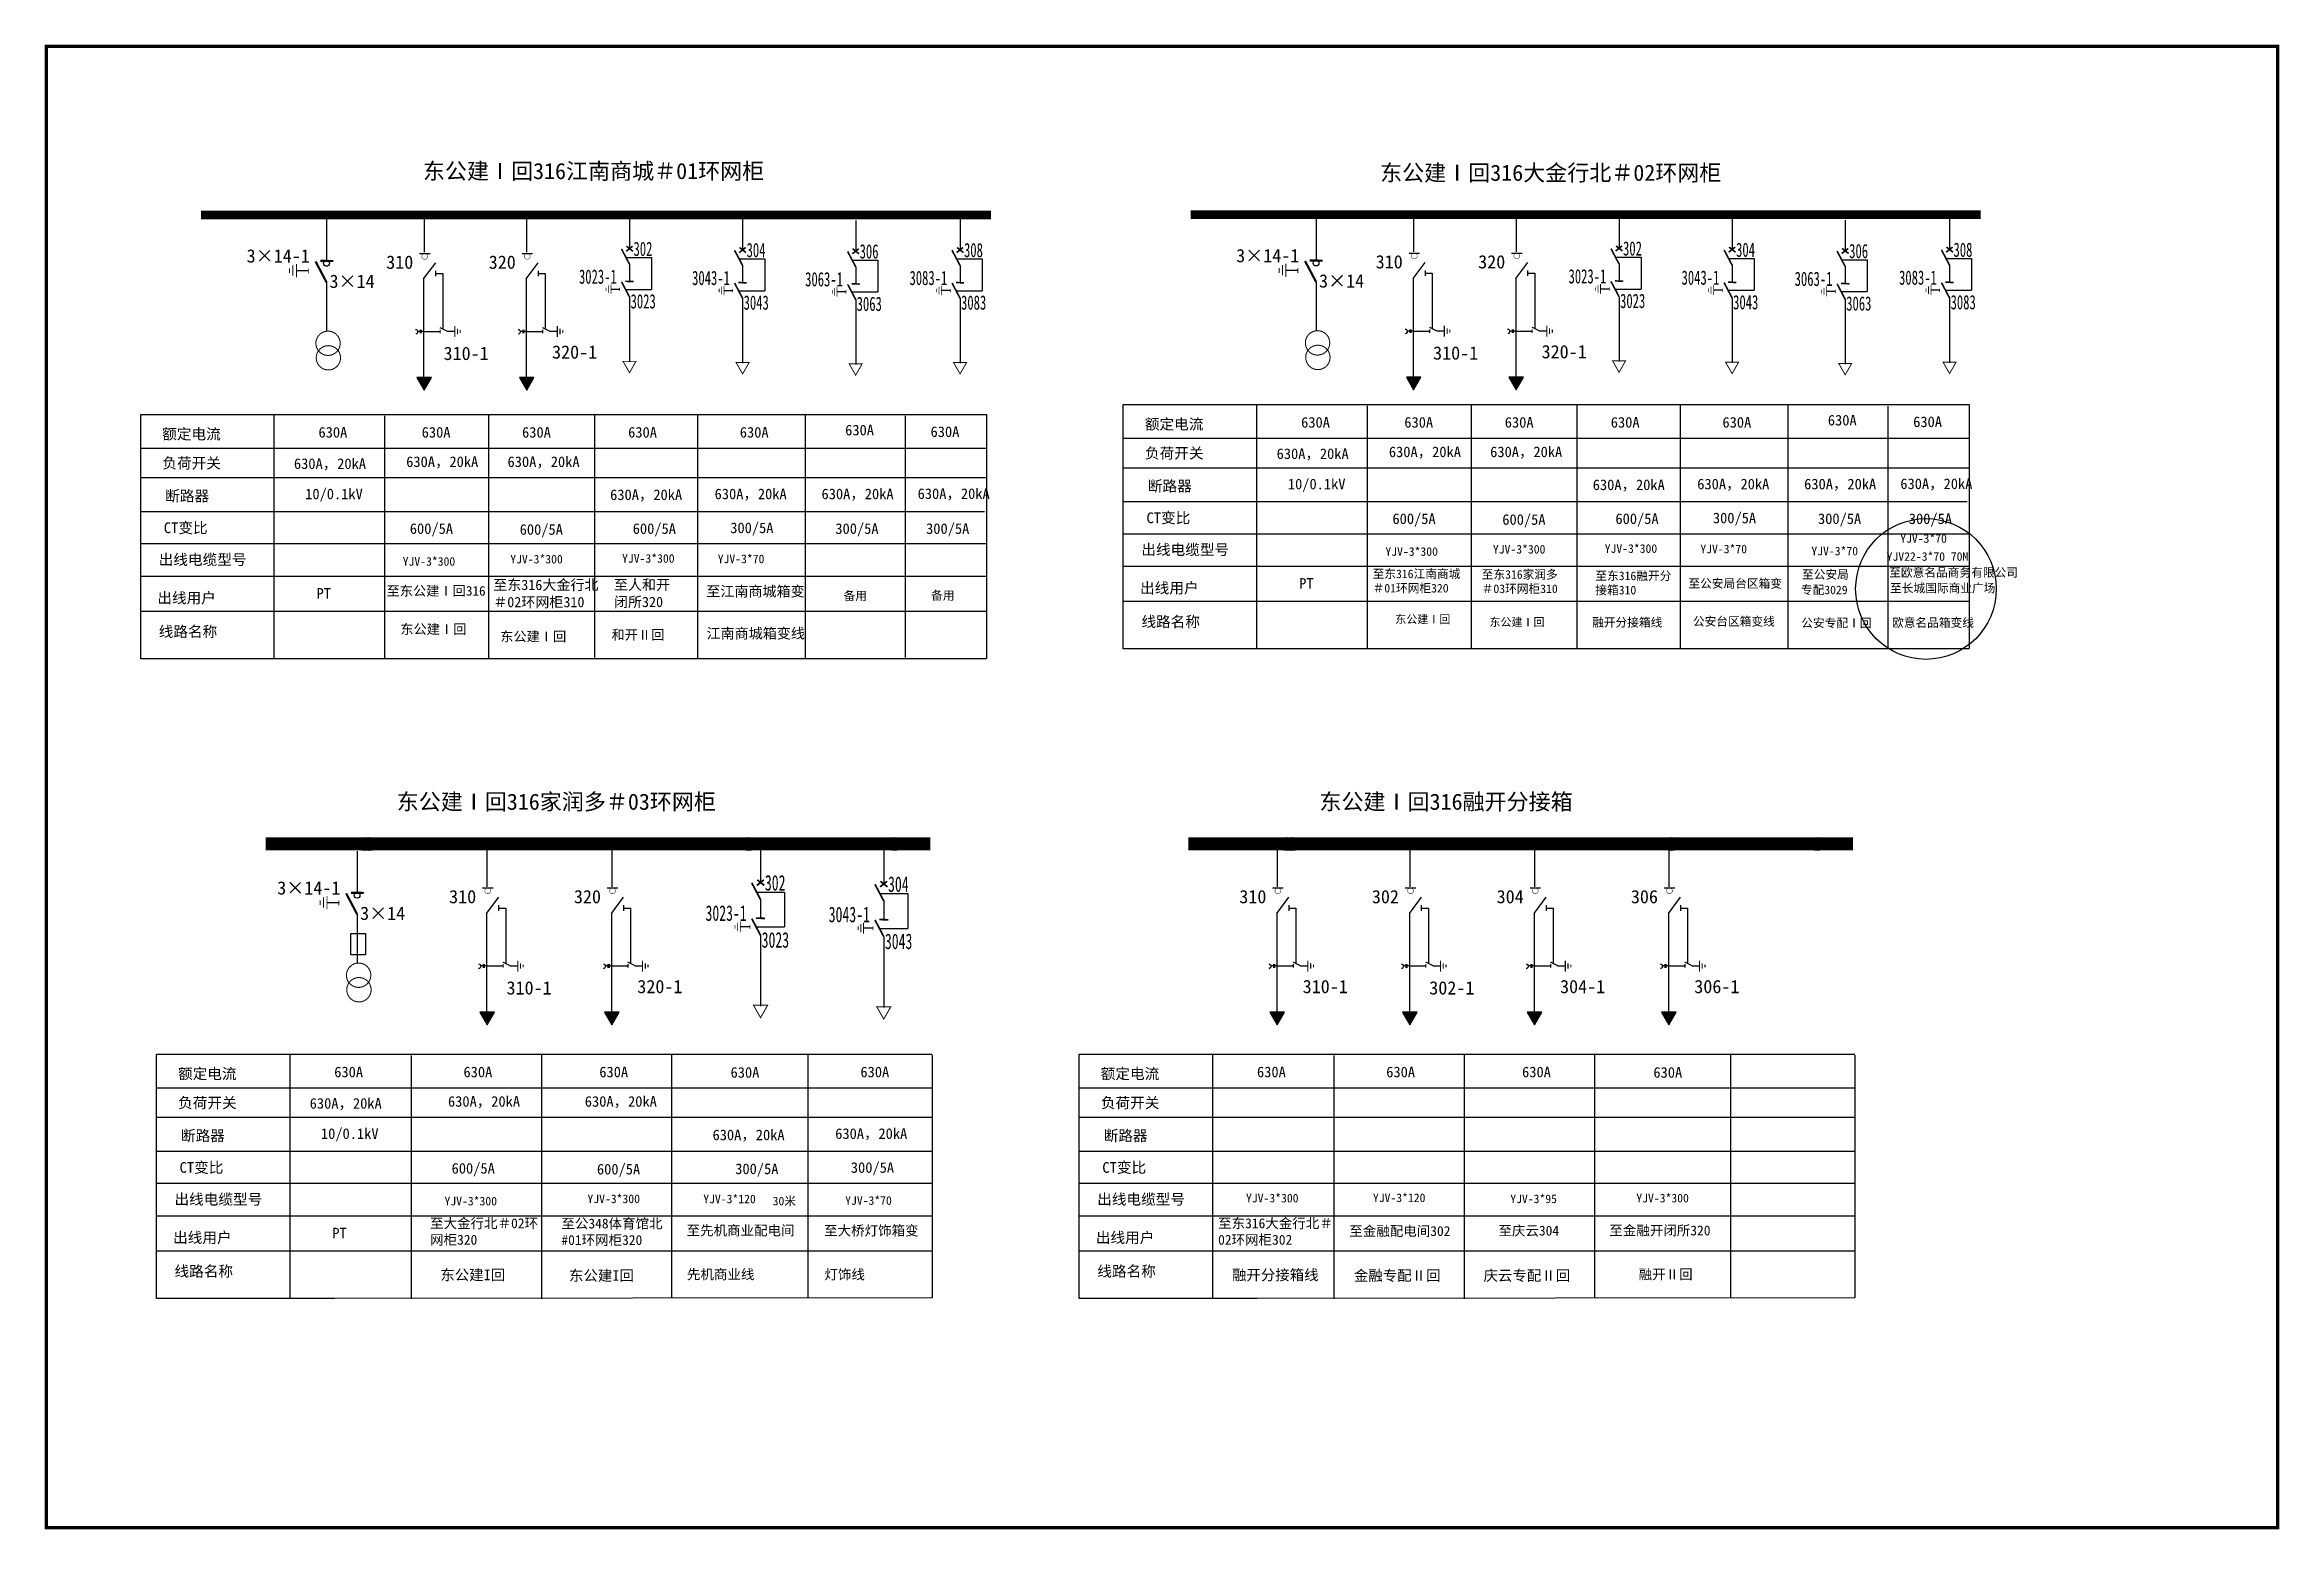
# Model space of a CAD drawing. Extents: x -2 to 344, y -245 to -15.
import ezdxf

# ---------------------------------------------------------------- set-up
doc = ezdxf.new("R2010")
doc.units = 0
doc.header["$LTSCALE"] = 0.774411
doc.layers.get('0').update_dxf_attribs({"linetype": 'CONTINUOUS'})
doc.layers.add('1', color=7, linetype='CONTINUOUS')
doc.layers.add('2', color=7, linetype='CONTINUOUS')
doc.styles.add('HZ', font='')
doc.styles.get("Standard").update_dxf_attribs({"font": '', "height": 2.5})
doc.styles.add('STYLE1', font='txt.shx', dxfattribs={"height": 2.6})
doc.styles.add('宋体', font='')
doc.styles.get('HZ').set_extended_font_data('楷体_GB2312')
doc.styles.get('Standard').set_extended_font_data('SimSun')
doc.styles.get('宋体').set_extended_font_data('SimSun')

# ---------------------------------------------------------------- blocks, each defined once
blk = doc.blocks.new('JD')
for points in [[(-2, 0.2), (-2, -0.2), (2, 0.2), (2, -0.2)], [(1, -1.2), (1, -0.8), (-1, -1.2), (-1, -0.8)], [(-0.5, -1.8), (-0.5, -2.2), (0.5, -1.8), (0.5, -2.2)]]:
    blk.add_trace(points)

msp = doc.modelspace()

# ---------------------------------------------------------------- hatches: boundary and pattern name
for points in [[(56.63, -68.47), (57.76, -66.51), (55.5, -66.51)], [(72.5, -68.47), (73.63, -66.51), (71.37, -66.51)], [(209.82, -68.42), (210.95, -66.46), (208.69, -66.46)], [(225.69, -68.42), (226.82, -66.46), (224.56, -66.46)], [(66.37, -166.66), (67.5, -164.7), (65.24, -164.7)], [(85.69, -166.66), (86.82, -164.7), (84.56, -164.7)], [(188.71, -166.66), (189.84, -164.7), (187.58, -164.7)], [(209.23, -166.66), (210.36, -164.7), (208.1, -164.7)], [(228.55, -166.66), (229.68, -164.7), (227.42, -164.7)], [(249.33, -166.66), (250.47, -164.7), (248.2, -164.7)]]:
    msp.add_hatch(color=7).paths.add_polyline_path(points)

# ---------------------------------------------------------------- linework, layer by layer
at = {"color": 7}
for p, q in [((209.86, -47.05), (209.86, -41.46)), ((225.73, -47.05), (225.73, -41.46)), ((56.66, -47.1), (56.66, -41.52)), ((72.53, -47.1), (72.53, -41.52)), ((66.41, -145.29), (66.41, -139.7)), ((85.73, -145.29), (85.73, -139.7)), ((188.74, -145.29), (188.74, -139.7)), ((209.27, -145.29), (209.27, -139.7)), ((228.59, -145.29), (228.59, -139.7)), ((249.37, -145.29), (249.37, -139.7))]:
    msp.add_line(p, q, dxfattribs=at)
for p, q in [((41.51, -42.02), (41.51, -48.59)), ((88.43, -41.82), (88.43, -46.65)), ((105.93, -42.02), (105.93, -46.85)), ((123.44, -42.21), (123.44, -47.04)), ((139.6, -42.02), (139.6, -46.85)), ((194.71, -41.97), (194.71, -48.54)), ((241.62, -41.77), (241.62, -46.6)), ((259.13, -41.97), (259.13, -46.79)), ((276.63, -42.16), (276.63, -46.99)), ((292.79, -41.97), (292.79, -46.79)), ((55.91, -47.29), (57.55, -47.29)), ((71.78, -47.29), (73.42, -47.29)), ((87.88, -47.93), (91.85, -47.93)), ((91.85, -47.93), (91.85, -52.86)), ((105.38, -48.13), (109.35, -48.13)), ((109.35, -48.13), (109.35, -53.06)), ((122.89, -48.33), (126.86, -48.33)), ((126.86, -48.33), (126.86, -53.25)), ((139.05, -48.13), (143.02, -48.13)), ((143.02, -48.13), (143.02, -53.06)), ((209.11, -47.24), (210.74, -47.24)), ((224.98, -47.24), (226.61, -47.24)), ((241.07, -47.88), (245.04, -47.88)), ((245.04, -47.88), (245.04, -52.81)), ((258.58, -48.08), (262.55, -48.08)), ((262.55, -48.08), (262.55, -53)), ((276.08, -48.27), (280.05, -48.27)), ((280.05, -48.27), (280.05, -53.2)), ((292.24, -48.08), (296.21, -48.08)), ((296.21, -48.08), (296.21, -53)), ((38.7, -50), (36.87, -50)), ((41.51, -51.75), (41.51, -59.34)), ((58.4, -49.98), (58.4, -50.83)), ((58.42, -50.41), (59.51, -50.41)), ((59.51, -50.41), (59.51, -58.99)), ((74.27, -49.98), (74.27, -50.83)), ((74.29, -50.41), (75.38, -50.41)), ((75.38, -50.41), (75.38, -58.99)), ((88.43, -48.98), (88.43, -51.63)), ((105.93, -49.17), (105.93, -51.82)), ((123.44, -49.37), (123.44, -52.02)), ((139.6, -49.17), (139.6, -51.82)), ((191.89, -49.95), (190.06, -49.95)), ((194.71, -51.7), (194.71, -59.29)), ((211.6, -49.93), (211.6, -50.78)), ((211.62, -50.36), (212.7, -50.36)), ((212.7, -50.36), (212.7, -58.93)), ((227.47, -49.93), (227.47, -50.78)), ((227.49, -50.36), (228.57, -50.36)), ((228.57, -50.36), (228.57, -58.93)), ((241.62, -48.92), (241.62, -51.58)), ((259.13, -49.12), (259.13, -51.77)), ((276.63, -49.31), (276.63, -51.97)), ((292.79, -49.12), (292.79, -51.77)), ((86.91, -52.86), (85.57, -52.86)), ((87.8, -52.86), (91.85, -52.86)), ((88.43, -54.05), (88.43, -64.09)), ((104.41, -53.06), (103.07, -53.06)), ((105.31, -53.06), (109.35, -53.06)), ((105.93, -54.24), (105.93, -64.29)), ((121.92, -53.25), (120.57, -53.25)), ((122.81, -53.25), (126.86, -53.25)), ((123.44, -54.44), (123.44, -64.48)), ((138.08, -53.05), (136.73, -53.05)), ((138.97, -53.06), (143.02, -53.06)), ((139.6, -54.24), (139.6, -64.29)), ((240.1, -52.81), (238.76, -52.81)), ((241, -52.81), (245.04, -52.81)), ((241.62, -53.99), (241.62, -64.04)), ((257.61, -53), (256.26, -53)), ((258.5, -53), (262.55, -53)), ((259.13, -54.19), (259.13, -64.24)), ((275.11, -53.2), (273.77, -53.2)), ((276.01, -53.2), (280.05, -53.2)), ((276.63, -54.39), (276.63, -64.43)), ((291.27, -53), (289.93, -53)), ((292.17, -53), (296.21, -53)), ((292.79, -54.19), (292.79, -64.24)), ((56.63, -59.37), (59.12, -59.37)), ((60.21, -59.35), (61.36, -59.35)), ((72.5, -59.37), (74.99, -59.37)), ((76.08, -59.35), (77.23, -59.35)), ((209.82, -59.32), (212.31, -59.32)), ((213.41, -59.3), (214.55, -59.3)), ((225.69, -59.32), (228.18, -59.32)), ((229.28, -59.3), (230.42, -59.3)), ((46.25, -139.82), (46.25, -146.38)), ((108.71, -139.5), (108.71, -144.76)), ((127.79, -139.71), (127.79, -144.97)), ((43.43, -147.79), (41.6, -147.79)), ((65.66, -145.48), (67.29, -145.48)), ((68.15, -148.17), (68.15, -149.02)), ((68.17, -148.6), (69.25, -148.6)), ((69.25, -148.6), (69.25, -157.17)), ((84.98, -145.48), (86.61, -145.48)), ((87.47, -148.17), (87.47, -149.02)), ((87.49, -148.6), (88.57, -148.6)), ((88.57, -148.6), (88.57, -157.17)), ((108.11, -146.15), (112.44, -146.15)), ((108.71, -147.29), (108.71, -150.18)), ((112.44, -146.15), (112.44, -151.52)), ((127.19, -146.37), (131.51, -146.37)), ((127.79, -147.5), (127.79, -150.39)), ((131.51, -146.37), (131.51, -151.74)), ((187.99, -145.48), (189.63, -145.48)), ((190.48, -148.17), (190.48, -149.02)), ((190.5, -148.6), (191.59, -148.6)), ((191.59, -148.6), (191.59, -157.17)), ((208.52, -145.48), (210.15, -145.48)), ((211.01, -148.17), (211.01, -149.02)), ((211.03, -148.6), (212.11, -148.6)), ((212.11, -148.6), (212.11, -157.17)), ((227.84, -145.48), (229.47, -145.48)), ((230.33, -148.17), (230.33, -149.02)), ((230.35, -148.6), (231.43, -148.6)), ((231.43, -148.6), (231.43, -157.17)), ((248.62, -145.48), (250.26, -145.48)), ((251.11, -148.17), (251.11, -149.02)), ((251.13, -148.6), (252.22, -148.6)), ((252.22, -148.6), (252.22, -157.17)), ((107.06, -151.52), (105.59, -151.52)), ((108.03, -151.52), (112.44, -151.52)), ((126.13, -151.73), (124.67, -151.73)), ((127.1, -151.74), (131.51, -151.74)), ((108.71, -152.82), (108.71, -163.76)), ((127.79, -153.03), (127.79, -163.97)), ((66.37, -157.56), (68.86, -157.56)), ((69.96, -157.54), (71.1, -157.54)), ((85.69, -157.56), (88.18, -157.56)), ((89.28, -157.54), (90.42, -157.54)), ((188.71, -157.56), (191.2, -157.56)), ((192.29, -157.54), (193.44, -157.54)), ((209.23, -157.56), (211.72, -157.56)), ((212.82, -157.54), (213.96, -157.54)), ((228.55, -157.56), (231.04, -157.56)), ((232.14, -157.54), (233.28, -157.54)), ((249.33, -157.56), (251.82, -157.56)), ((252.92, -157.54), (254.06, -157.54))]:
    msp.add_line(p, q)
at = {"color": 0}
for p, q in [((56.55, -51.25), (56.55, -66.86)), ((72.42, -51.25), (72.42, -66.86)), ((209.75, -51.2), (209.75, -66.8)), ((225.62, -51.2), (225.62, -66.8)), ((33.38, -72.22), (33.38, -110.03)), ((50.47, -72.43), (50.47, -110.08)), ((185.51, -70.69), (185.51, -108.5)), ((202.61, -70.9), (202.61, -108.55)), ((164.87, -75.89), (179.9, -75.89)), ((179.83, -75.89), (192.5, -75.89)), ((190, -75.89), (295.9, -75.89)), ((12.74, -77.42), (27.76, -77.42)), ((27.69, -77.42), (40.37, -77.42)), ((37.87, -77.42), (143.77, -77.42)), ((12.74, -81.98), (27.7, -81.98)), ((27.63, -81.98), (40.31, -81.98)), ((40.09, -81.98), (143.7, -81.98)), ((164.87, -80.45), (179.83, -80.45)), ((179.76, -80.45), (192.44, -80.45)), ((192.23, -80.45), (295.84, -80.45)), ((12.74, -92.2), (27.59, -92.2)), ((27.52, -92.2), (40.2, -92.2)), ((39.98, -92.2), (143.59, -92.2)), ((164.87, -90.67), (179.73, -90.67)), ((179.65, -90.67), (192.33, -90.67)), ((192.12, -90.67), (295.73, -90.67)), ((46.25, -149.55), (46.25, -157.14)), ((66.3, -149.44), (66.3, -165.05)), ((85.62, -149.44), (85.62, -165.05)), ((188.63, -149.44), (188.63, -165.05)), ((209.16, -149.44), (209.16, -165.05)), ((228.48, -149.44), (228.48, -165.05)), ((249.26, -149.44), (249.26, -165.05)), ((35.81, -171.21), (35.81, -209.02)), ((54.62, -171.42), (54.62, -209.07)), ((178.68, -171.21), (178.68, -209.02)), ((197.48, -171.42), (197.48, -209.07)), ((15.17, -176.41), (30.2, -176.41)), ((30.13, -176.41), (42.81, -176.41)), ((40.31, -176.41), (135.27, -176.41)), ((158.03, -176.41), (173.06, -176.41)), ((172.99, -176.41), (185.67, -176.41)), ((183.17, -176.41), (278.13, -176.41)), ((15.17, -180.97), (30.14, -180.97)), ((30.07, -180.97), (42.75, -180.97)), ((42.53, -180.97), (135.27, -180.97)), ((158.03, -180.97), (173, -180.97)), ((172.93, -180.97), (185.61, -180.97)), ((185.39, -180.97), (278.13, -180.97)), ((15.17, -191.19), (30.03, -191.19)), ((29.96, -191.19), (42.64, -191.19)), ((42.42, -191.19), (135.27, -191.19)), ((158.03, -191.19), (172.89, -191.19)), ((172.82, -191.19), (185.5, -191.19)), ((185.28, -191.19), (278.13, -191.19))]:
    msp.add_line(p, q, dxfattribs=at)
at = {"linetype": 'Continuous', "const_width": 0.5}
msp.add_lwpolyline([(-1.87, -15.25), (343.59, -15.25), (343.59, -244.48), (-1.87, -244.48)], close=True, dxfattribs=at)
for points, const_width in [([(22.1, -41.33), (144.4, -41.33)], 1.33), ([(175.3, -41.28), (297.59, -41.28)], 1.33), ([(41.51, -51.75), (39.81, -48.53)], 0.341), ([(42.56, -48.47), (40.54, -48.45)], 0.341), ([(55.91, -47.29), (57.55, -47.29)], 0.139), ([(71.78, -47.29), (73.42, -47.29)], 0.139), ([(88.43, -48.98), (87.18, -46.6)], 0.25), ([(88.9, -46.18), (87.9, -46.97)], 0.25), ([(87.96, -46.18), (88.96, -46.97)], 0.25), ([(105.93, -49.17), (104.68, -46.8)], 0.25), ([(106.4, -46.38), (105.4, -47.17)], 0.25), ([(105.46, -46.38), (106.46, -47.17)], 0.25), ([(123.44, -49.37), (122.19, -46.99)], 0.25), ([(123.91, -46.57), (122.91, -47.36)], 0.25), ([(122.96, -46.57), (123.97, -47.36)], 0.25), ([(139.6, -49.17), (138.35, -46.8)], 0.25), ([(140.07, -46.38), (139.06, -47.17)], 0.25), ([(139.12, -46.38), (140.13, -47.17)], 0.25), ([(194.71, -51.7), (193.01, -48.47)], 0.341), ([(195.75, -48.41), (193.74, -48.4)], 0.341), ([(209.11, -47.24), (210.74, -47.24)], 0.139), ([(224.98, -47.24), (226.61, -47.24)], 0.139), ([(241.62, -48.92), (240.37, -46.55)], 0.25), ([(242.1, -46.13), (241.09, -46.92)], 0.25), ([(241.15, -46.13), (242.15, -46.92)], 0.25), ([(259.13, -49.12), (257.88, -46.75)], 0.25), ([(259.6, -46.32), (258.6, -47.11)], 0.25), ([(258.66, -46.32), (259.66, -47.11)], 0.25), ([(276.63, -49.31), (275.38, -46.94)], 0.25), ([(277.1, -46.52), (276.1, -47.31)], 0.25), ([(276.16, -46.52), (277.16, -47.31)], 0.25), ([(292.79, -49.12), (291.54, -46.74)], 0.25), ([(293.26, -46.32), (292.26, -47.11)], 0.25), ([(292.32, -46.32), (293.32, -47.11)], 0.25), ([(35.79, -49.61), (35.79, -50.35)], 0.149), ([(36.32, -49.16), (36.32, -50.76)], 0.149), ([(36.85, -48.91), (36.85, -51.01)], 0.149), ([(38.7, -49.63), (38.7, -50.37)], 0.149), ([(88.43, -54.05), (87.18, -51.67)], 0.25), ([(89.07, -51.65), (87.79, -51.61)], 0.25), ([(105.93, -54.24), (104.68, -51.87)], 0.25), ([(106.57, -51.85), (105.29, -51.8)], 0.25), ([(124.08, -52.04), (122.8, -52)], 0.25), ([(139.6, -54.24), (138.35, -51.87)], 0.25), ([(140.23, -51.85), (138.96, -51.8)], 0.25), ([(188.98, -49.56), (188.98, -50.3)], 0.149), ([(189.52, -49.11), (189.52, -50.71)], 0.149), ([(190.05, -48.86), (190.05, -50.95)], 0.149), ([(191.89, -49.58), (191.89, -50.32)], 0.149), ([(241.62, -53.99), (240.37, -51.62)], 0.25), ([(242.26, -51.6), (240.98, -51.55)], 0.25), ([(259.13, -54.19), (257.88, -51.82)], 0.25), ([(259.77, -51.79), (258.49, -51.75)], 0.25), ([(276.63, -54.39), (275.38, -52.01)], 0.25), ([(277.27, -51.99), (275.99, -51.94)], 0.25), ([(292.79, -54.19), (291.54, -51.82)], 0.25), ([(293.43, -51.79), (292.15, -51.75)], 0.25), ([(84.8, -52.57), (84.8, -53.12)], 0.109), ([(85.16, -52.24), (85.16, -53.42)], 0.109), ([(85.55, -52.06), (85.55, -53.6)], 0.109), ([(86.91, -52.59), (86.91, -53.13)], 0.109), ([(102.3, -52.77), (102.3, -53.31)], 0.109), ([(102.67, -52.44), (102.67, -53.61)], 0.109), ([(103.06, -52.26), (103.06, -53.79)], 0.109), ([(104.41, -52.78), (104.41, -53.33)], 0.109), ([(119.81, -52.96), (119.81, -53.51)], 0.109), ([(120.17, -52.63), (120.17, -53.81)], 0.109), ([(120.56, -52.45), (120.56, -53.99)], 0.109), ([(121.92, -52.98), (121.92, -53.52)], 0.109), ([(123.44, -54.44), (122.19, -52.07)], 0.25), ([(135.97, -52.77), (135.97, -53.31)], 0.109), ([(136.33, -52.44), (136.33, -53.61)], 0.109), ([(136.72, -52.26), (136.72, -53.79)], 0.109), ([(138.08, -52.78), (138.08, -53.33)], 0.109), ([(237.99, -52.52), (237.99, -53.06)], 0.109), ([(238.36, -52.19), (238.36, -53.36)], 0.109), ([(238.75, -52.01), (238.75, -53.54)], 0.109), ([(240.1, -52.53), (240.1, -53.08)], 0.109), ([(255.5, -52.71), (255.5, -53.26)], 0.109), ([(255.86, -52.38), (255.86, -53.56)], 0.109), ([(256.25, -52.2), (256.25, -53.74)], 0.109), ([(257.61, -52.73), (257.61, -53.27)], 0.109), ([(273, -52.91), (273, -53.45)], 0.109), ([(273.37, -52.58), (273.37, -53.75)], 0.109), ([(273.76, -52.4), (273.76, -53.94)], 0.109), ([(275.11, -52.93), (275.11, -53.47)], 0.109), ([(289.16, -52.71), (289.16, -53.26)], 0.109), ([(289.53, -52.38), (289.53, -53.56)], 0.109), ([(289.92, -52.2), (289.92, -53.74)], 0.109), ([(291.27, -52.73), (291.27, -53.27)], 0.109), ([(59.07, -58.77), (60.28, -59.37)], 0.182), ([(74.94, -58.77), (76.15, -59.37)], 0.182), ([(212.26, -58.71), (213.48, -59.32)], 0.182), ([(228.13, -58.71), (229.35, -59.32)], 0.182), ([(59.12, -59.09), (59.12, -59.65)], 0.182), ([(74.99, -59.09), (74.99, -59.65)], 0.182), ([(212.31, -59.04), (212.31, -59.6)], 0.182), ([(228.18, -59.04), (228.18, -59.6)], 0.182), ([(32.1, -138.67), (135, -138.67)], 2), ([(174.96, -138.67), (277.86, -138.67)], 2), ([(108.71, -147.29), (107.35, -144.7)], 0.273), ([(109.23, -144.24), (108.13, -145.1)], 0.273), ([(108.2, -144.24), (109.29, -145.1)], 0.273), ([(127.79, -147.5), (126.42, -144.92)], 0.273), ([(128.3, -144.46), (127.21, -145.32)], 0.273), ([(127.27, -144.46), (128.36, -145.32)], 0.273), ([(40.52, -147.4), (40.52, -148.14)], 0.149), ([(41.06, -146.95), (41.06, -148.55)], 0.149), ([(41.59, -146.71), (41.59, -148.8)], 0.149), ([(43.43, -147.43), (43.43, -148.16)], 0.149), ([(46.25, -149.55), (44.55, -146.32)], 0.341), ([(47.29, -146.26), (45.28, -146.25)], 0.341), ([(65.66, -145.48), (67.29, -145.48)], 0.139), ([(84.98, -145.48), (86.61, -145.48)], 0.139), ([(187.99, -145.48), (189.63, -145.48)], 0.139), ([(208.52, -145.48), (210.15, -145.48)], 0.139), ([(227.84, -145.48), (229.47, -145.48)], 0.139), ([(248.62, -145.48), (250.26, -145.48)], 0.139), ([(104.76, -151.21), (104.76, -151.8)], 0.119), ([(105.16, -150.85), (105.16, -152.13)], 0.119), ([(105.58, -150.65), (105.58, -152.32)], 0.119), ([(107.06, -151.22), (107.06, -151.82)], 0.119), ([(108.71, -152.82), (107.35, -150.23)], 0.273), ([(109.41, -150.2), (108.02, -150.16)], 0.273), ([(123.83, -151.42), (123.83, -152.01)], 0.119), ([(124.23, -151.06), (124.23, -152.34)], 0.119), ([(124.65, -150.86), (124.65, -152.54)], 0.119), ([(126.13, -151.44), (126.13, -152.03)], 0.119), ([(127.79, -153.03), (126.42, -150.44)], 0.273), ([(128.48, -150.42), (127.09, -150.37)], 0.273), ([(68.81, -156.95), (70.03, -157.56)], 0.182), ([(68.86, -157.28), (68.86, -157.84)], 0.182), ([(88.13, -156.95), (89.35, -157.56)], 0.182), ([(88.18, -157.28), (88.18, -157.84)], 0.182), ([(191.15, -156.95), (192.36, -157.56)], 0.182), ([(191.2, -157.28), (191.2, -157.84)], 0.182), ([(211.68, -156.95), (212.89, -157.56)], 0.182), ([(211.72, -157.28), (211.72, -157.84)], 0.182), ([(230.99, -156.95), (232.21, -157.56)], 0.182), ([(231.04, -157.28), (231.04, -157.84)], 0.182), ([(251.78, -156.95), (252.99, -157.56)], 0.182), ([(251.82, -157.28), (251.82, -157.84)], 0.182)]:
    msp.add_lwpolyline(points, dxfattribs=dict(const_width=const_width))
for points, const_width in [([(56.27, -47.75, 1), (57.18, -47.75, 1)], 0.0695), ([(72.14, -47.75, 1), (73.04, -47.75, 1)], 0.0695), ([(209.47, -47.69, 1), (210.37, -47.69, 1)], 0.0695), ([(225.34, -47.69, 1), (226.24, -47.69, 1)], 0.0695), ([(43.63, -61.2, -1), (39.87, -61.2, -1)], 0.159), ([(43.68, -63.45, -1), (39.92, -63.45, -1)], 0.159), ([(196.83, -61.14, -1), (193.06, -61.14, -1)], 0.159), ([(196.88, -63.39, -1), (193.11, -63.39, -1)], 0.159), ([(66.02, -145.93, 1), (66.92, -145.93, 1)], 0.0695), ([(85.34, -145.93, 1), (86.24, -145.93, 1)], 0.0695), ([(188.35, -145.93, 1), (189.26, -145.93, 1)], 0.0695), ([(208.88, -145.93, 1), (209.78, -145.93, 1)], 0.0695), ([(228.2, -145.93, 1), (229.1, -145.93, 1)], 0.0695), ([(248.98, -145.93, 1), (249.88, -145.93, 1)], 0.0695), ([(48.37, -158.99, -1), (44.6, -158.99, -1)], 0.159), ([(48.42, -161.24, -1), (44.65, -161.24, -1)], 0.159)]:
    msp.add_lwpolyline(points, format="xyb", close=True, dxfattribs=dict(const_width=const_width))
for points in [[(55.31, -59.05, -0.877934), (55.32, -59.79)], [(71.17, -59.05, -0.877934), (71.19, -59.79)], [(208.5, -59, -0.877934), (208.51, -59.74)], [(224.37, -59, -0.877934), (224.38, -59.74)], [(65.05, -157.24, -0.877934), (65.06, -157.98)], [(84.37, -157.24, -0.877934), (84.38, -157.98)], [(187.39, -157.24, -0.877934), (187.4, -157.98)], [(207.91, -157.24, -0.877934), (207.93, -157.98)], [(227.23, -157.24, -0.877934), (227.24, -157.98)], [(248.01, -157.24, -0.877934), (248.03, -157.98)]]:
    msp.add_lwpolyline(points, format="xyb")
for points in [[(56.02, -59.36), (55.63, -59.36)], [(56.02, -59.11), (56.02, -59.66)], [(56.19, -59.11), (56.19, -59.66)], [(56.63, -59.36), (56.19, -59.36)], [(71.89, -59.36), (71.5, -59.36)], [(71.89, -59.11), (71.89, -59.66)], [(72.06, -59.11), (72.06, -59.66)], [(72.5, -59.36), (72.06, -59.36)], [(209.21, -59.31), (208.83, -59.31)], [(209.21, -59.05), (209.21, -59.61)], [(209.38, -59.05), (209.38, -59.61)], [(209.82, -59.31), (209.38, -59.31)], [(225.08, -59.31), (224.7, -59.31)], [(225.08, -59.05), (225.08, -59.61)], [(225.25, -59.05), (225.25, -59.61)], [(225.69, -59.31), (225.25, -59.31)], [(65.76, -157.55), (65.38, -157.55)], [(65.76, -157.3), (65.76, -157.85)], [(65.93, -157.3), (65.93, -157.85)], [(66.37, -157.55), (65.93, -157.55)], [(85.08, -157.55), (84.7, -157.55)], [(85.08, -157.3), (85.08, -157.85)], [(85.25, -157.3), (85.25, -157.85)], [(85.69, -157.55), (85.25, -157.55)], [(188.1, -157.55), (187.71, -157.55)], [(188.1, -157.3), (188.1, -157.85)], [(188.27, -157.3), (188.27, -157.85)], [(188.71, -157.55), (188.27, -157.55)], [(208.62, -157.55), (208.24, -157.55)], [(208.62, -157.3), (208.62, -157.85)], [(208.79, -157.3), (208.79, -157.85)], [(209.23, -157.55), (208.79, -157.55)], [(227.94, -157.55), (227.56, -157.55)], [(227.94, -157.3), (227.94, -157.85)], [(228.11, -157.3), (228.11, -157.85)], [(228.55, -157.55), (228.11, -157.55)], [(248.72, -157.55), (248.34, -157.55)], [(248.72, -157.3), (248.72, -157.85)], [(248.89, -157.3), (248.89, -157.85)], [(249.33, -157.55), (248.89, -157.55)]]:
    msp.add_lwpolyline(points)
at = {"color": 0}
for points, const_width in [([(87.42, -63.99), (88.43, -65.75), (89.43, -63.99)], 0.141), ([(104.93, -64.18), (105.93, -65.94), (106.94, -64.18)], 0.141), ([(122.43, -64.38), (123.44, -66.14), (124.44, -64.38)], 0.141), ([(138.59, -64.18), (139.6, -65.94), (140.6, -64.18)], 0.141), ([(240.62, -63.93), (241.62, -65.69), (242.63, -63.93)], 0.141), ([(258.12, -64.13), (259.13, -65.89), (260.13, -64.13)], 0.141), ([(275.63, -64.32), (276.63, -66.08), (277.64, -64.32)], 0.141), ([(291.79, -64.13), (292.79, -65.89), (293.8, -64.13)], 0.141), ([(107.62, -163.64), (108.71, -165.56), (109.81, -163.64)], 0.153), ([(126.69, -163.86), (127.79, -165.77), (128.88, -163.86)], 0.153)]:
    msp.add_lwpolyline(points, close=True, dxfattribs=dict(at, const_width=const_width))
at = {"color": 7}
for points in [[(56.63, -68.47), (57.76, -66.51), (55.5, -66.51)], [(72.5, -68.47), (73.63, -66.51), (71.37, -66.51)], [(209.82, -68.42), (210.95, -66.46), (208.69, -66.46)], [(225.69, -68.42), (226.82, -66.46), (224.56, -66.46)], [(66.37, -166.66), (67.5, -164.7), (65.24, -164.7)], [(85.69, -166.66), (86.82, -164.7), (84.56, -164.7)], [(188.71, -166.66), (189.84, -164.7), (187.58, -164.7)], [(209.23, -166.66), (210.36, -164.7), (208.1, -164.7)], [(228.55, -166.66), (229.68, -164.7), (227.42, -164.7)], [(249.33, -166.66), (250.47, -164.7), (248.2, -164.7)]]:
    msp.add_lwpolyline(points, close=True, dxfattribs=at)
at = {"color": 0, "linetype": 'Continuous'}
msp.add_lwpolyline([(45.3, -152.54), (47.54, -152.54), (47.54, -155.84), (45.3, -155.84)], close=True, dxfattribs=at)
for centre, radius in [((41.51, -48.84), 0.444), ((194.71, -48.79), 0.444), ((47.36, -138.7), 0.996), ((47.97, -138.7), 0.996), ((48.22, -138.7), 0.996), ((106.83, -138.7), 0.996), ((106.92, -138.7), 0.996), ((129.43, -138.7), 0.996), ((190.22, -138.7), 0.996), ((190.83, -138.7), 0.996), ((191.08, -138.7), 0.996), ((249.69, -138.7), 0.996), ((249.78, -138.7), 0.996), ((272.29, -138.7), 0.996), ((46.25, -146.63), 0.444)]:
    msp.add_circle(centre, radius)
at = {"color": 1, "linetype": 'Continuous'}
msp.add_circle((289.14, -99.22), 10.89, dxfattribs=at)
at = {"layer": '1'}
for points in [[(55.3, -59.04, -0.877934), (55.32, -59.78)], [(71.17, -59.04, -0.877934), (71.19, -59.78)], [(208.5, -58.99, -0.877934), (208.51, -59.73)], [(224.37, -58.99, -0.877934), (224.38, -59.73)], [(65.05, -157.23, -0.877934), (65.06, -157.97)], [(84.37, -157.23, -0.877934), (84.38, -157.97)], [(187.38, -157.23, -0.877934), (187.4, -157.97)], [(207.91, -157.23, -0.877934), (207.92, -157.97)], [(227.23, -157.23, -0.877934), (227.24, -157.97)], [(248.01, -157.23, -0.877934), (248.02, -157.97)]]:
    msp.add_lwpolyline(points, format="xyb", dxfattribs=at)
at = {"layer": '2'}
for p, q in [((56.55, -51.25), (58.44, -48.74)), ((72.42, -51.25), (74.3, -48.74)), ((209.75, -51.2), (211.63, -48.68)), ((225.62, -51.2), (227.5, -48.68)), ((12.74, -72.22), (27.7, -72.22)), ((12.74, -110.03), (12.74, -72.22)), ((27.63, -72.22), (40.31, -72.22)), ((40.09, -72.22), (143.7, -72.22)), ((66.6, -72.26), (66.6, -110.08)), ((82.98, -72.38), (82.98, -109.84)), ((98.93, -72.38), (98.93, -109.96)), ((115.61, -72.38), (115.61, -109.96)), ((131.09, -72.45), (131.09, -109.84)), ((143.7, -72.22), (143.7, -109.96)), ((164.87, -70.69), (179.83, -70.69)), ((164.87, -108.5), (164.87, -70.69)), ((179.76, -70.69), (192.44, -70.69)), ((192.23, -70.69), (295.84, -70.69)), ((218.74, -70.72), (218.74, -108.55)), ((235.11, -70.85), (235.11, -108.31)), ((251.06, -70.85), (251.06, -108.43)), ((267.74, -70.85), (267.74, -108.43)), ((283.22, -70.92), (283.22, -108.31)), ((295.84, -70.69), (295.84, -108.43)), ((164.87, -85.71), (189.82, -85.71)), ((179.45, -85.71), (192.13, -85.71)), ((191.91, -85.71), (295.52, -85.71)), ((12.74, -87.24), (37.69, -87.24)), ((27.31, -87.24), (39.99, -87.24)), ((39.78, -87.24), (143.39, -87.24)), ((164.87, -95.71), (295.75, -95.71)), ((12.74, -97.25), (143.62, -97.25)), ((27.7, -102.72), (12.74, -102.72)), ((40.31, -102.72), (27.63, -102.72)), ((143.7, -102.72), (40.09, -102.72)), ((179.83, -101.18), (164.87, -101.18)), ((192.44, -101.18), (179.76, -101.18)), ((295.84, -101.18), (192.23, -101.18)), ((27.7, -110.03), (12.74, -110.03)), ((40.31, -110.03), (27.63, -110.03)), ((143.7, -110.03), (40.09, -110.03)), ((179.83, -108.5), (164.87, -108.5)), ((192.44, -108.5), (179.76, -108.5)), ((295.84, -108.5), (192.23, -108.5)), ((66.3, -149.44), (68.18, -146.93)), ((85.62, -149.44), (87.5, -146.93)), ((188.63, -149.44), (190.51, -146.93)), ((209.16, -149.44), (211.04, -146.93)), ((228.48, -149.44), (230.36, -146.93)), ((249.26, -149.44), (251.14, -146.93)), ((15.17, -171.21), (30.14, -171.21)), ((15.17, -209.02), (15.17, -171.21)), ((30.07, -171.21), (42.75, -171.21)), ((42.53, -171.21), (135.27, -171.21)), ((74.78, -171.25), (74.78, -209.07)), ((94.93, -171.37), (94.93, -208.83)), ((116.01, -171.37), (116.01, -208.95)), ((135.27, -171.35), (135.27, -208.93)), ((158.03, -171.21), (173, -171.21)), ((158.03, -209.02), (158.03, -171.21)), ((172.93, -171.21), (185.61, -171.21)), ((185.39, -171.21), (278.13, -171.21)), ((217.64, -171.25), (217.64, -209.07)), ((237.8, -171.37), (237.8, -208.83)), ((258.88, -171.37), (258.88, -208.95)), ((278.13, -171.35), (278.13, -208.93)), ((15.17, -186.23), (40.13, -186.23)), ((29.75, -186.23), (42.43, -186.23)), ((42.22, -186.23), (135.27, -186.23)), ((158.03, -186.23), (182.99, -186.23)), ((172.61, -186.23), (185.29, -186.23)), ((185.08, -186.23), (278.13, -186.23)), ((15.17, -196.24), (135.27, -196.24)), ((158.03, -196.24), (278.13, -196.24)), ((30.14, -201.71), (15.17, -201.71)), ((42.75, -201.71), (30.07, -201.71)), ((135.27, -201.71), (42.53, -201.71)), ((173, -201.71), (158.03, -201.71)), ((185.61, -201.71), (172.93, -201.71)), ((278.13, -201.71), (185.39, -201.71)), ((30.14, -209.02), (15.17, -209.02)), ((42.75, -209.02), (30.07, -209.02)), ((135.27, -208.93), (42.53, -209.02)), ((173, -209.02), (158.03, -209.02)), ((185.61, -209.02), (172.93, -209.02)), ((278.13, -208.93), (185.39, -209.02))]:
    msp.add_line(p, q, dxfattribs=at)

# ---------------------------------------------------------------- block references
at = {"xscale": 0.4250017950198526, "yscale": 0.4250017950198526, "zscale": 0.4250017950949055, "rotation": 90}
for p in [(61.37, -59.38), (77.24, -59.38), (214.57, -59.33), (230.44, -59.33), (71.12, -157.57), (90.44, -157.57), (193.45, -157.57), (213.98, -157.57), (233.3, -157.57), (254.08, -157.57)]:
    msp.add_blockref('JD', p, dxfattribs=at)

# ---------------------------------------------------------------- texts
for s, height, p in [('东公建Ⅰ回316江南商城＃01环网柜', 2.5, (56.44, -35.8)), ('东公建Ⅰ回316大金行北＃02环网柜', 2.5, (204.63, -36.06)), ('至东公建Ⅰ回316', 1.5, (50.81, -100.26)), ('东公建Ⅰ回', 1.25, (206.98, -104.54)), ('东公建Ⅰ回', 1.25, (221.56, -104.98)), ('东公建Ⅰ回', 1.5, (52.94, -106.18)), ('东公建Ⅰ回', 1.5, (68.4, -107.33)), ('和开Ⅱ回', 1.5, (85.64, -107.05)), ('东公建Ⅰ回316家润多＃03环网柜', 2.5, (52.38, -133.39)), ('东公建Ⅰ回316融开分接箱', 2.5, (195.24, -133.39))]:
    msp.add_text(s, height=height).set_placement(p)
at = {"color": 0}
for s, height, p in [('3×14-1', 2.055, (29.14, -48.71)), ('310', 2.055, (50.75, -49.68)), ('320', 2.055, (66.62, -49.68)), ('3×14-1', 2.055, (182.34, -48.66)), ('310', 2.055, (203.94, -49.62)), ('320', 2.055, (219.81, -49.62)), ('3×14', 2.055, (41.97, -52.63)), ('3×14', 2.055, (195.17, -52.58)), ('310-1', 2.055, (59.63, -63.79)), ('320-1', 2.055, (76.43, -63.58)), ('310-1', 2.055, (212.83, -63.73)), ('320-1', 2.055, (229.63, -63.53)), ('630A', 1.639, (192.4, -74.25)), ('630A', 1.639, (208.38, -74.25)), ('630A', 1.639, (223.93, -74.25)), ('630A', 1.639, (240.34, -74.25)), ('630A', 1.639, (257.63, -74.25)), ('630A', 1.639, (273.95, -73.92)), ('630A', 1.639, (287.16, -74.17)), ('630A', 1.639, (40.27, -75.79)), ('630A', 1.639, (56.25, -75.79)), ('630A', 1.639, (71.79, -75.79)), ('630A', 1.639, (88.21, -75.79)), ('630A', 1.639, (105.5, -75.79)), ('630A', 1.639, (121.81, -75.45)), ('630A', 1.639, (135.03, -75.7)), ('630A，20kA', 1.639, (36.47, -80.65)), ('630A，20kA', 1.639, (53.85, -80.35)), ('630A，20kA', 1.639, (69.54, -80.35)), ('630A，20kA', 1.639, (188.61, -79.11)), ('630A，20kA', 1.639, (205.99, -78.82)), ('630A，20kA', 1.639, (221.67, -78.82)), ('10/0.1kV', 1.639, (190.35, -83.8)), ('630A，20kA', 1.639, (237.55, -83.92)), ('630A，20kA', 1.639, (253.73, -83.8)), ('630A，20kA', 1.639, (270.28, -83.8)), ('630A，20kA', 1.639, (285.17, -83.76)), ('10/0.1kV', 1.639, (38.21, -85.33)), ('630A，20kA', 1.639, (85.42, -85.46)), ('630A，20kA', 1.639, (101.6, -85.33)), ('630A，20kA', 1.639, (118.15, -85.33)), ('630A，20kA', 1.639, (133.03, -85.29)), ('600/5A', 1.639, (54.41, -90.7)), ('600/5A', 1.639, (71.42, -90.83)), ('600/5A', 1.639, (88.92, -90.7)), ('300/5A', 1.639, (104.02, -90.58)), ('300/5A', 1.639, (120.29, -90.7)), ('300/5A', 1.639, (134.34, -90.7)), ('600/5A', 1.639, (206.54, -89.17)), ('600/5A', 1.639, (223.55, -89.29)), ('600/5A', 1.639, (241.06, -89.17)), ('300/5A', 1.639, (256.15, -89.05)), ('300/5A', 1.639, (272.42, -89.17)), ('300/5A', 1.639, (286.48, -89.17)), ('YJV-3*300', 1.328, (205.45, -94.09)), ('YJV-3*300', 1.328, (222.09, -93.74)), ('YJV-3*300', 1.328, (239.4, -93.63)), ('YJV-3*70', 1.328, (254.21, -93.7)), ('YJV-3*70', 1.328, (271.4, -94.02)), ('YJV-3*70', 1.328, (285.15, -92.07)), ('YJV-3*300', 1.328, (53.31, -95.62)), ('YJV-3*300', 1.328, (69.96, -95.27)), ('YJV-3*300', 1.328, (87.27, -95.16)), ('YJV-3*70', 1.328, (102.08, -95.23)), ('至公安局', 1.328, (269.95, -97.65)), ('YJV22-3*70 70M', 1.3284, (283.05, -94.86)), ('PT', 1.639, (39.97, -100.72)), ('备用', 1.328, (121.56, -100.96)), ('备用', 1.328, (135.12, -100.9)), ('PT', 1.639, (192.1, -99.18)), ('专配3029', 1.328, (269.77, -100.03)), ('公安专配Ⅰ回', 1.328, (269.84, -105.15)), ('3×14-1', 2.055, (33.88, -146.51)), ('3×14', 2.055, (46.71, -150.43)), ('310', 2.055, (60.49, -147.86)), ('320', 2.055, (79.81, -147.86)), ('310', 2.055, (182.83, -147.86)), ('302', 2.055, (203.35, -147.86)), ('304', 2.055, (222.67, -147.86)), ('306', 2.055, (243.45, -147.86)), ('310-1', 2.055, (69.38, -161.98)), ('320-1', 2.055, (89.63, -161.77)), ('310-1', 2.055, (192.64, -161.77)), ('302-1', 2.055, (212.24, -161.98)), ('304-1', 2.055, (232.49, -161.77)), ('306-1', 2.055, (253.27, -161.77)), ('630A', 1.639, (42.71, -174.78)), ('630A', 1.639, (62.72, -174.78)), ('630A', 1.639, (83.75, -174.78)), ('630A', 1.639, (104.07, -174.85)), ('630A', 1.639, (124.17, -174.78)), ('630A', 1.639, (185.57, -174.78)), ('630A', 1.639, (205.58, -174.78)), ('630A', 1.639, (226.61, -174.78)), ('630A', 1.639, (246.94, -174.85)), ('630A，20kA', 1.639, (38.91, -179.64)), ('630A，20kA', 1.639, (60.32, -179.34)), ('630A，20kA', 1.639, (81.5, -179.34)), ('10/0.1kV', 1.639, (40.65, -184.32)), ('630A，20kA', 1.639, (101.28, -184.52)), ('630A，20kA', 1.639, (120.27, -184.32)), ('600/5A', 1.639, (60.88, -189.69)), ('600/5A', 1.639, (83.38, -189.82)), ('300/5A', 1.639, (104.79, -189.77)), ('300/5A', 1.639, (122.69, -189.57)), ('YJV-3*300', 1.328, (59.78, -194.61)), ('YJV-3*300', 1.328, (81.91, -194.26)), ('YJV-3*120', 1.328, (99.84, -194.28)), ('30米', 1.328, (110.58, -194.6)), ('YJV-3*70', 1.328, (121.81, -194.52)), ('YJV-3*300', 1.328, (183.87, -194.15)), ('YJV-3*120', 1.328, (203.52, -194.1)), ('YJV-3*95', 1.328, (224.78, -194.26)), ('YJV-3*300', 1.328, (244.3, -194.15)), ('PT', 1.639, (42.41, -199.71)), ('东公建I回', 1.639, (59.13, -206.19)), ('东公建I回', 1.639, (79.05, -206.28)), ('融开分接箱线', 1.639, (181.69, -206.19)), ('金融专配Ⅱ回', 1.639, (200.57, -206.28)), ('庆云专配Ⅱ回', 1.639, (220.64, -206.28))]:
    msp.add_text(s, height=height, dxfattribs=at).set_placement(p)
at = {"style": '宋体', "width": 0.65}
for s, height, p in [('302', 2.206, (89.04, -47.69)), ('304', 2.206, (106.55, -47.88)), ('306', 2.206, (124.05, -48.08)), ('308', 2.206, (140.21, -47.88)), ('302', 2.206, (242.24, -47.63)), ('304', 2.206, (259.74, -47.83)), ('306', 2.206, (277.25, -48.03)), ('308', 2.206, (293.4, -47.83)), ('3023-1', 2.206, (80.6, -51.99)), ('3043-1', 2.206, (98.11, -52.19)), ('3063-1', 2.206, (115.61, -52.39)), ('3083-1', 2.206, (131.77, -52.19)), ('3023-1', 2.206, (233.8, -51.94)), ('3043-1', 2.206, (251.3, -52.14)), ('3063-1', 2.206, (268.81, -52.33)), ('3083-1', 2.206, (284.97, -52.14)), ('3023', 2.206, (88.59, -55.81)), ('3043', 2.206, (106.09, -56)), ('3063', 2.206, (123.59, -56.2)), ('3083', 2.206, (139.75, -56)), ('3023', 2.206, (241.78, -55.75)), ('3043', 2.206, (259.28, -55.95)), ('3063', 2.206, (276.79, -56.14)), ('3083', 2.206, (292.95, -55.95)), ('302', 2.403, (109.38, -145.89)), ('304', 2.403, (128.45, -146.1)), ('3023-1', 2.403, (100.19, -150.58)), ('3043-1', 2.403, (119.26, -150.79)), ('3023', 2.403, (108.88, -154.73)), ('3043', 2.403, (127.96, -154.95))]:
    msp.add_text(s, height=height, dxfattribs=at).set_placement(p)
at = {"color": 0, "style": 'HZ'}
for s, p in [('额定电流', (168.21, -74.54)), ('额定电流', (16.08, -76.07)), ('负荷开关', (16.1, -80.57)), ('负荷开关', (168.23, -79.03)), ('断路器', (168.67, -84.12)), ('断路器', (16.54, -85.66)), ('CT变比', (16.32, -90.58)), ('CT变比', (168.46, -89.04)), ('出线电缆型号', (167.66, -93.96)), ('出线电缆型号', (15.53, -95.5)), ('出线用户', (15.32, -101.43)), ('出线用户', (167.46, -99.9)), ('线路名称', (167.68, -105.11)), ('线路名称', (15.54, -106.64)), ('额定电流', (18.52, -175.06)), ('额定电流', (161.38, -175.06)), ('负荷开关', (18.54, -179.56)), ('负荷开关', (161.4, -179.56)), ('断路器', (18.97, -184.65)), ('断路器', (161.83, -184.65)), ('CT变比', (18.76, -189.57)), ('CT变比', (161.62, -189.57)), ('出线电缆型号', (17.97, -194.49)), ('出线电缆型号', (160.83, -194.49)), ('出线用户', (17.76, -200.42)), ('出线用户', (160.62, -200.42)), ('线路名称', (17.98, -205.63)), ('线路名称', (160.84, -205.63))]:
    msp.add_text(s, height=1.661, dxfattribs=at).set_placement(p)
at = {"color": 0, "attachment_point": 1}
for s, insert, char_height, width in [('至东316江南商城＃01环网柜320', (203.47, -96.22), 1.3284, 14.8512), ('至东316家润多＃03环网柜310', (220.36, -96.31), 1.3284, 12.7878), ('至东316融开分接箱310', (237.95, -96.52), 1.3284, 11.811), ('至欧意名品商务有限公司', (283.45, -96.01), 1.3284, 22.1319), ('至公安局台区箱变', (252.36, -97.71), 1.328, 16.899), ('至长城国际商业广场', (283.58, -98.43), 1.328, 22.1319), ('融开分接箱线', (237.45, -103.73), 1.328, 16.899), ('公安台区箱变线', (253.06, -103.58), 1.328, 13.8198), ('欧意名品箱变线', (283.89, -103.77), 1.328, 14.4381)]:
    msp.add_mtext(s, dxfattribs=dict(at, insert=insert, char_height=char_height, width=width))
at = {"char_height": 1.595, "attachment_point": 1, "style": 'HZ'}
for s, insert, width in [('至东316大金行北＃02环网柜310', (67.32, -97.79), 17.1487), ('至人和开闭所320', (86.01, -97.77), 9.9797), ('至江南商城箱变', (100.31, -98.78), 15.1897), ('江南商城箱变线', (100.35, -105.29), 15.1897)]:
    msp.add_mtext(s, dxfattribs=dict(at, insert=insert, width=width))
at = {"linetype": 'Continuous', "char_height": 1.5315, "width": 18.058, "attachment_point": 1, "style": 'STYLE1'}
for s, insert in [('{\\fKaiTi_GB2312|b0|i0|c134|p49;至大金行北＃02环网柜320}', (57.55, -196.61)), ('{\\fKaiTi_GB2312|b0|i0|c134|p49;至公348体育馆北#01环网柜320}', (77.88, -196.65)), ('{\\fKaiTi_GB2312|b0|i0|c134|p49;至东316大金行北＃02环网柜302}', (179.55, -196.61)), ('{\\f\uffbfﾬￌﾣﾤ_GB2312|b0|i0|c134|p49;至先机商业配电间}', (97.26, -197.72)), ('{\\f\uffbfﾬￌﾣﾤ_GB2312|b0|i0|c134|p49;至大桥灯饰箱变}', (118.55, -197.74)), ('{\\fKaiTi_GB2312|b0|i0|c134|p49;至金融配电间302}', (199.86, -197.81)), ('{\\fKaiTi_GB2312|b0|i0|c134|p49;至庆云304}', (222.95, -197.75)), ('{\\fSimSun|b0|i0|c134|p2;至金融开闭所320}', (240.12, -197.72)), ('{\\fSimSun|b0|i0|c134|p2;先机商业线}', (97.31, -204.51)), ('{\\fSimSun|b0|i0|c134|p2;灯饰线}', (118.6, -204.53)), ('{\\fSimSun|b0|i0|c134|p2;融开Ⅱ回}', (244.66, -204.51))]:
    msp.add_mtext(s, dxfattribs=dict(at, insert=insert))

doc.saveas('drawing.dxf')
